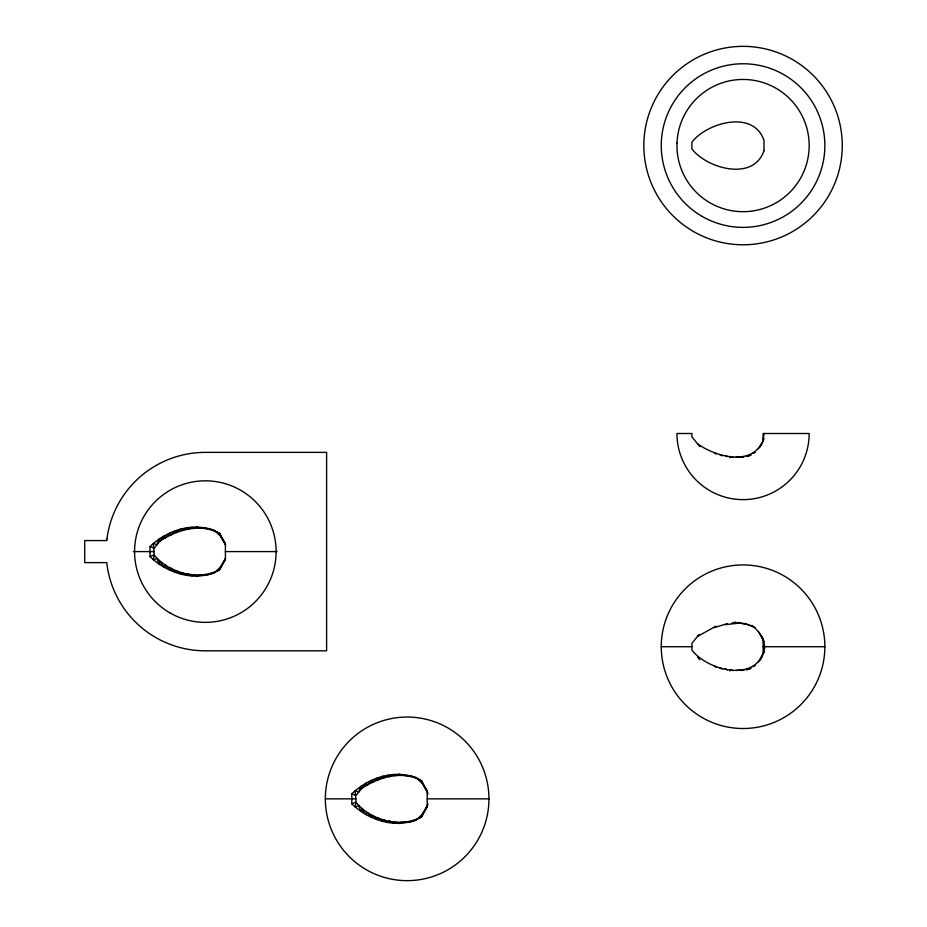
<?xml version="1.0" encoding="UTF-8"?>
<svg xmlns="http://www.w3.org/2000/svg" width="927" height="927" viewBox="0 0 927 927"><rect width="100%" height="100%" fill="white"/><g stroke="black" fill="none" stroke-linecap="round" stroke-linejoin="round"><path stroke-width="1.39" d="M763.999 433.512L763.118 441.287L763.118 433.512L809.144 433.512L809.12 435.991A66.118 66.118 0 0 1 742.666 499.63A66.118 66.118 0 0 1 676.965 435.203L676.977 433.512L691.901 433.512L691.901 436.895L699.827 446.594M751.971 625.354C760.407 632.318 767.846 642.99 763.118 654.497L763.118 638.946L761.89 636.675M225.4 559.363L219.838 569.607C197.567 583.129 167.59 573.894 150 556.548L150 546.629C167.59 529.294 197.567 520.059 219.838 533.57L225.4 543.825L225.4 559.363L220.73 566.721L219.838 569.607C198.679 581.148 168.865 573.071 154.195 554.972L153.384 543.373L156.987 544.74L158.911 539.062L159.78 541.275L154.195 548.205L150 546.629M427.208 806.629L421.646 816.872C399.375 830.383 369.398 821.148 351.808 803.813L351.808 793.894C369.398 776.559 399.375 767.313 421.646 780.835L427.208 791.079L427.208 806.629L422.538 813.987L421.646 816.872C400.487 828.414 370.673 820.325 356.003 802.237L355.192 790.638L358.795 792.006L360.719 786.328L361.588 788.541L356.003 795.47L351.808 793.894M760.024 446.976L762.504 442.422M760.024 660.186L762.504 655.632C749.074 681.994 706.05 668.541 691.901 650.105L691.901 643.338L699.051 634.566M225.597 557.973L220.73 566.721L214.253 572.956L208.691 574.624L198.505 575.296L197.636 576.293L192.967 574.74L192.086 575.841L187.439 573.639L186.57 575.18L181.912 572.643L181.032 574.3L176.373 570.65L175.493 572.411L170.846 568.147L169.977 570.093L165.33 565.238L164.45 567.44L159.78 561.901L158.911 564.126L156.987 558.436L153.384 559.804L154.195 554.972L150 556.548M428.1 803.976L422.538 813.987L416.061 820.221L410.499 821.89L400.313 822.55L399.444 823.547L394.775 821.994L393.894 823.106L389.247 820.893L388.378 822.446L383.72 819.897L382.839 821.554L378.181 817.904L377.301 819.677L372.654 815.412L371.785 817.347L367.138 812.492L366.258 814.706L361.588 809.167L360.719 811.38L358.795 805.702L355.192 807.069L356.003 802.237L351.808 803.813M697.486 443.824C716.525 457.196 753.454 467.335 763.999 438.645M758.448 661.855L763.999 651.855M758.448 448.645L762.457 442.341M729.804 457.764L730.673 456.663L733.014 457.44M729.804 670.974L730.673 669.873L733.014 670.638M697.486 636.409L715.957 626.212M736.223 457.22L744.091 456.663M736.223 670.43L744.091 669.873M714.091 627.66L727.486 623.57M752.875 453.442L755.215 452.48M752.875 666.64L755.215 665.69M731.843 623.187L734.184 622.411M750.858 455.215L746.409 456.547L750.8 455.111M750.858 668.425L746.409 669.757L750.8 668.309M725.157 624.682L740.882 622.909L738.112 622.469M740.882 457.324L743.651 456.941M740.882 670.534L743.651 670.14M133.291 551.588L154.195 551.588M225.4 551.588L277.092 551.588M661.264 646.722L691.901 646.722M763.118 646.722L824.856 646.722A81.796 81.796 0 0 0 702.156 575.887A81.796 81.796 0 0 0 702.156 717.556A81.796 81.796 0 0 0 824.856 646.722M325.354 798.854L356.003 798.854M427.208 798.854L488.946 798.854A81.796 81.796 0 0 0 366.246 728.008A81.796 81.796 0 0 0 366.246 869.688A81.796 81.796 0 0 0 488.946 798.854M735.354 622.029L736.223 623.014L746.409 623.686M741.762 623.465L749.642 624.902M755.215 627.753L747.313 624.462M725.157 455.563L727.486 456.663M725.157 668.761L727.486 669.873M719.63 454.566L721.959 455.841M719.63 667.776L721.959 669.039M714.091 452.573L715.957 454.033M714.091 665.783L715.957 667.231M697.486 657.034L699.827 659.804M427.208 791.079L422.538 783.721L421.646 780.835C402.364 769.897 378.853 777.058 361.588 788.541L366.258 783.002L367.138 785.215L371.785 780.349L372.654 782.295L377.301 778.031L378.181 779.792L382.839 776.142L383.72 777.799L388.378 775.262L389.247 776.803L393.894 774.601L394.775 775.702L399.444 774.161L400.313 775.146L410.499 775.818L416.061 777.486L422.538 783.721L428.1 793.721M225.4 543.825L220.73 536.455L219.838 533.57C200.556 522.631 177.045 529.792 159.78 541.275L164.45 535.748L165.33 537.95L169.977 533.095L170.846 535.03L175.493 530.765L176.373 532.538L181.032 528.888L181.912 530.545L186.57 528.008L187.439 529.549L192.086 527.336L192.967 528.448L197.636 526.895L198.505 527.892L208.691 528.552L214.253 530.221L220.73 536.455L225.597 545.215M758.448 631.588L763.999 641.588M676.988 143.094L676.965 147.254A66.118 66.118 0 0 0 742.666 211.68A66.118 66.118 0 0 0 809.12 148.042L809.155 143.882A66.118 66.118 0 0 0 743.454 79.455A66.118 66.118 0 0 0 676.988 143.094M106.906 539.155L106.779 540.568L84.728 540.568L84.728 562.619L106.779 562.619L106.906 564.022A99.212 99.212 0 0 0 205.342 650.812L326.605 650.812L326.605 452.376L205.342 452.376A99.212 99.212 0 0 0 106.906 539.155M763.999 150.695C753.454 181.901 706.733 168.355 691.901 148.957L691.901 142.179C706.733 122.77 753.454 109.224 763.999 140.44L763.999 150.695M169.954 612.886A70.776 70.776 0 0 0 276.119 551.588A70.776 70.776 0 0 0 169.954 490.302A70.776 70.776 0 0 0 169.954 612.886M702.156 216.408A81.796 81.796 0 0 0 824.856 145.562A81.796 81.796 0 0 0 702.156 74.728A81.796 81.796 0 0 0 702.156 216.408M693.454 231.495A99.212 99.212 0 0 0 842.272 145.562A99.212 99.212 0 0 0 693.454 59.641A99.212 99.212 0 0 0 693.454 231.495"/></g></svg>
